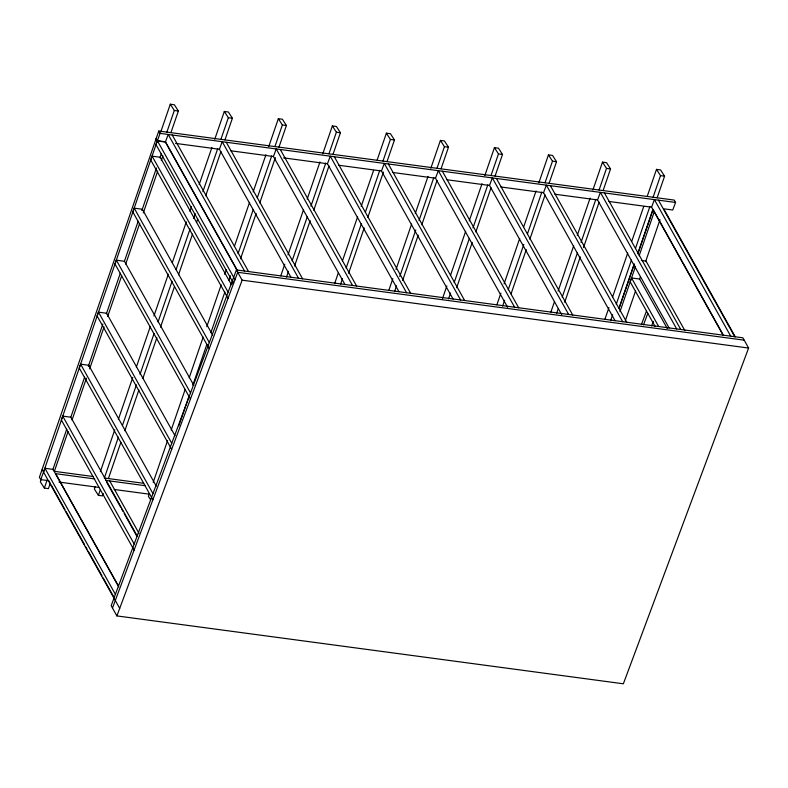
<?xml version="1.0" encoding="UTF-8"?>
<svg xmlns="http://www.w3.org/2000/svg" width="788" height="788" viewBox="0 0 788 788"><rect width="100%" height="100%" fill="white"/><g stroke="black" fill="none" stroke-linecap="round" stroke-linejoin="round"><path stroke-width="1.18" d="M50.018 482.847L48.826 480.71L40.72 479.626L39.4 477.262L158.772 131.025L674.242 200.093L675.562 202.457L672.745 210.012L663.742 208.81L735.293 336.831M43.537 472.071L157.275 140.934L155.955 138.57M52.835 469.687L66.724 429.233M137.486 536.48L70.822 417.207L84.621 377.156M102.883 323.976L88.384 366.193L88.729 365.268L80.622 364.184L79.214 367.957L152.882 499.759M120.308 273.239L106.37 313.831L106.587 313.25L98.48 312.156L97.072 315.939L171.666 449.406M138.205 221.142L124.405 261.32L116.338 260.139L114.93 263.911L190.45 399.043M156.467 167.972L141.909 210.347L142.323 209.244L134.216 208.16L132.808 211.933L209.234 348.68M159.954 157.827L161.461 153.414M618.974 308.364L634.143 264.147M637.738 253.677L652.907 209.46L654.296 211.627L639.127 255.844M619.979 311.654L635.532 266.324M625.327 320.765L635.552 290.969M667.259 328.468L639.639 279.05L640.437 276.716M645.628 261.586L660.009 219.694M41.547 478.346L40.346 481.832L44.364 488.097L48.423 488.639L50.018 483.99M160.703 132.108L170.297 104.213L174.355 104.765L178.374 111.019L170.927 132.65M44.364 488.097L47.172 479.951M166.879 132.108L174.315 110.478L170.297 104.213M54.421 471.185L68.034 431.637M72.043 420.004L86.453 378.122M89.655 368.814L104.065 326.931M107.67 316.461L121.687 275.741M125.686 264.108L139.703 223.388M143.308 212.918L157.718 171.035M161.323 160.565L162.919 155.916M95.171 486.748L94.373 489.072L98.392 495.337L102.44 495.879L103.248 493.554M100.371 471.648L114.762 429.815M118.367 419.364L132.758 377.531M136.354 367.07L150.35 326.409M153.946 315.949L168.346 274.125M172.345 262.502L186.332 221.842M189.938 211.381L191.533 206.732M199.128 184.658L211.923 147.474M214.73 139.338L224.324 111.453L228.372 112.004L232.391 118.259L224.954 139.89M98.392 495.337L100.391 489.515M104.4 477.883L118.407 437.163M122.416 425.53L136.422 384.82M140.028 374.349L154.044 333.629M158.043 321.996L172.06 281.277M176.059 269.644L190.075 228.924M193.671 218.453L195.276 213.804M202.88 191.701L217.695 148.656M220.896 139.348L228.343 117.717L224.324 111.453M108.448 478.424L120.859 442.364M124.859 430.731L138.875 390.011M142.874 378.378L156.891 337.658M160.496 327.187L174.503 286.468M178.512 274.835L192.518 234.125M196.527 222.492L197.729 218.995M205.737 195.729L220.945 151.523M149.198 493.987L148.39 496.312L150.695 499.887M153.197 482.374L167.588 440.541M171.183 430.081L185.18 389.42M189.179 377.797L203.176 337.136M206.771 326.675L221.172 284.852M224.767 274.391L226.363 269.742M234.361 246.506L249.56 202.349M253.155 191.898L265.95 154.714M268.747 146.578L278.341 118.692L282.399 119.244L286.418 125.499L278.972 147.129M178.837 425.796L189.248 395.546M192.853 385.076L206.86 344.356M210.869 332.723L224.876 292.003M228.884 280.37L230.48 275.721M238.094 253.618L253.303 209.411M257.302 197.768L271.722 155.896M274.923 146.588L282.36 124.957L278.341 118.692M231.731 284.409L232.933 280.912M240.537 258.809L256.149 213.44M259.754 202.969L275.367 157.6M280.784 275.82L284.783 264.207M287.984 254.908L303.577 209.588M307.182 199.137L319.977 161.954M322.775 153.818L332.369 125.932L336.417 126.484L340.436 132.739L332.999 154.369M286.507 277.14L288.506 271.328M292.112 260.858L307.33 216.651M310.925 206.18L325.739 163.136M328.941 153.827L336.387 132.197L332.369 125.932M294.564 266.049L310.176 220.679M313.782 210.209L328.99 166.002M334.811 283.059L338.407 272.599M342.406 260.986L357.604 216.828M361.2 206.377L373.601 170.356M377.196 159.895L386.396 133.172L390.444 133.714L394.463 139.978L387.016 161.609M340.534 284.379L342.534 278.568M346.139 268.097L361.347 223.881M365.356 212.248L379.767 170.366M382.968 161.067L390.415 139.437L386.396 133.172M348.582 273.288L364.204 227.919M367.799 217.449L383.421 172.079M388.839 290.299L392.828 278.676M396.029 269.388L411.622 224.068M415.227 213.617L428.022 176.433M430.819 168.297L440.413 140.412L444.462 140.953L448.48 147.218L441.044 168.849M394.552 291.619L396.551 285.808M399.762 276.499L415.769 229.958M418.98 220.65L433.784 177.605M436.995 168.307L444.432 146.676L440.413 140.412M402.609 280.528L418.221 235.159M421.826 224.688L437.035 180.482M442.462 298.701L446.855 285.916M450.45 275.465L465.649 231.308M469.244 220.857L482.039 183.673M484.837 175.537L494.44 147.651L498.489 148.193L502.508 154.458L495.061 176.088M448.579 298.859L450.578 293.038M454.184 282.577L469.392 238.36M472.997 227.89L487.811 184.845M491.013 175.547L498.459 153.916L494.44 147.651M456.636 287.768L472.248 242.399M475.853 231.928L491.062 187.721M496.883 304.779L500.882 293.156M504.074 283.867L519.676 238.547M523.665 226.934L536.067 190.913M538.864 182.777L548.458 154.891L552.516 155.433L556.535 161.698L549.088 183.328M502.596 306.099L504.606 300.277M508.201 289.807L523.823 244.438M527.418 233.967L541.839 192.085M545.04 182.786L552.477 161.156L548.458 154.891M511.057 293.845L526.266 249.638M529.871 239.168L545.089 194.961M550.901 312.018L554.506 301.558M558.101 291.107L573.694 245.787M577.289 235.336L590.084 198.152M592.891 190.016L602.485 162.131L606.533 162.673L610.552 168.937L603.115 190.568M556.624 313.338L558.219 308.689M562.228 297.046L577.437 252.84M581.042 242.369L595.856 199.325M599.057 190.026L606.504 168.396L602.485 162.131M564.681 302.247L580.293 256.878M583.494 247.57L599.107 202.201M604.928 319.258L608.927 307.635M612.522 297.184L627.721 253.027M631.72 241.414L643.707 206.554M647.312 196.094L656.502 169.371L660.561 169.912L664.58 176.177L657.133 197.808M610.641 320.578L612.65 314.757M616.255 304.286L631.464 260.079M635.463 248.447L649.883 206.564M653.085 197.256L660.521 175.635L656.502 169.371M619.102 308.325L634.31 264.118M637.916 253.647L653.134 209.441M158.772 131.025L160.092 133.379L155.945 144.509L233.583 283.424M231.426 284.704L160.2 157.255L152.094 156.162L150.685 159.944L228.028 298.327M70.822 417.207L62.725 416.123L61.316 419.906L134.088 550.122M237.523 271.111L165.382 142.027L168.199 134.472L244.516 271.023M40.72 479.626L44.946 468.299L53.052 469.382L118.722 586.883M290.949 277.277L219.399 149.267L222.216 141.712L298.534 278.262M344.977 284.517L273.426 156.507L276.243 148.952L352.561 285.502M236.41 269.939L111.167 605.676L116.89 615.911L623.357 683.787L748.6 348.05L742.877 337.806L236.41 269.939L242.133 280.173L116.89 615.911M112.487 608.031L237.73 272.303L744.197 340.17M398.994 291.757L327.444 163.746L330.271 156.191L406.578 292.742M453.021 298.997L381.471 170.976L384.288 163.431L460.606 299.982M507.639 307.31L435.498 178.216L438.315 170.671L514.633 307.221M561.657 314.55L489.515 185.456L492.333 177.911L568.65 314.461M615.083 320.716L543.543 192.696L546.36 185.141L622.678 321.701M669.111 327.956L597.56 199.935L600.377 192.38L676.695 328.941M723.138 335.195L651.587 207.175L654.404 199.62L730.722 336.18M639.639 279.041L631.533 277.957L630.124 281.73L654.986 326.222M641.393 324.626L646.475 310.994M643.51 324.863L647.795 313.358M651.617 325.946L653.331 321.346M174.315 110.478L178.374 111.019M228.343 117.717L232.391 118.259M282.36 124.957L286.418 125.499M336.387 132.197L340.436 132.739M390.415 139.437L394.463 139.978M444.432 146.676L448.48 147.218M498.459 153.916L502.508 154.458M552.477 161.156L556.535 161.698M606.504 168.396L610.552 168.937M660.521 175.635L664.58 176.177M160.092 133.379L675.562 202.457M157.275 140.934L165.382 142.027M175.527 143.386L219.399 149.267M230.766 150.784L273.426 156.507M283.572 157.866L327.444 163.746M338.81 165.263L381.471 170.976M392.838 172.503L435.498 178.216M446.855 179.743L489.515 185.456M500.882 186.983L543.543 192.696M554.9 194.222L597.56 199.935M608.927 201.462L651.587 207.175M641.373 260.434L646.012 261.055L684.831 330.527M242.133 280.173L748.6 348.05M54.372 471.332L93.378 476.563M104.341 478.03L143.741 483.31M94.698 478.927L55.692 473.696L118.377 585.858M105.661 480.394L145.061 485.674M58.972 482.069L99.189 487.457M114.211 489.476L149.562 494.204M658.453 200.172L734.771 336.722M654.227 211.499L722.744 334.082M604.435 192.932L680.753 329.483M631.533 277.957L658.561 326.311M550.408 185.692L626.726 322.243M496.391 178.452L572.709 315.003M442.364 171.213L518.681 307.763M388.336 163.973L464.654 300.524M334.319 156.733L410.637 293.284M280.292 149.493L356.609 286.044M226.274 142.254L302.592 278.804M172.247 135.014L248.565 271.565M237.602 270.905L165.46 141.81L157.354 140.727L233.672 277.277M233.593 277.494L234.913 279.858M152.094 156.162L228.116 292.181M142.323 209.244L212.661 335.097M134.216 208.16L209.322 342.544M124.445 261.222L193.858 385.421M116.338 260.139L190.538 392.907M106.587 313.25L175.054 435.754M98.48 312.156L171.754 443.26M88.729 365.268L156.29 486.147M80.622 364.184L152.971 493.623M109.719 480.936L138.974 533.279M106.863 482.532L120.594 507.098M121.785 509.235L122.977 511.373M124.169 513.51L136.708 535.948M62.725 416.123L134.177 543.986M44.946 468.299L115.393 594.339M51.21 484.984L64.941 509.55M66.133 511.688L84.641 544.803M85.843 546.941L87.035 549.078M88.226 551.216L101.957 575.782M103.149 577.919L113.896 597.146M42.217 469.707L119.707 608.366"/></g></svg>
